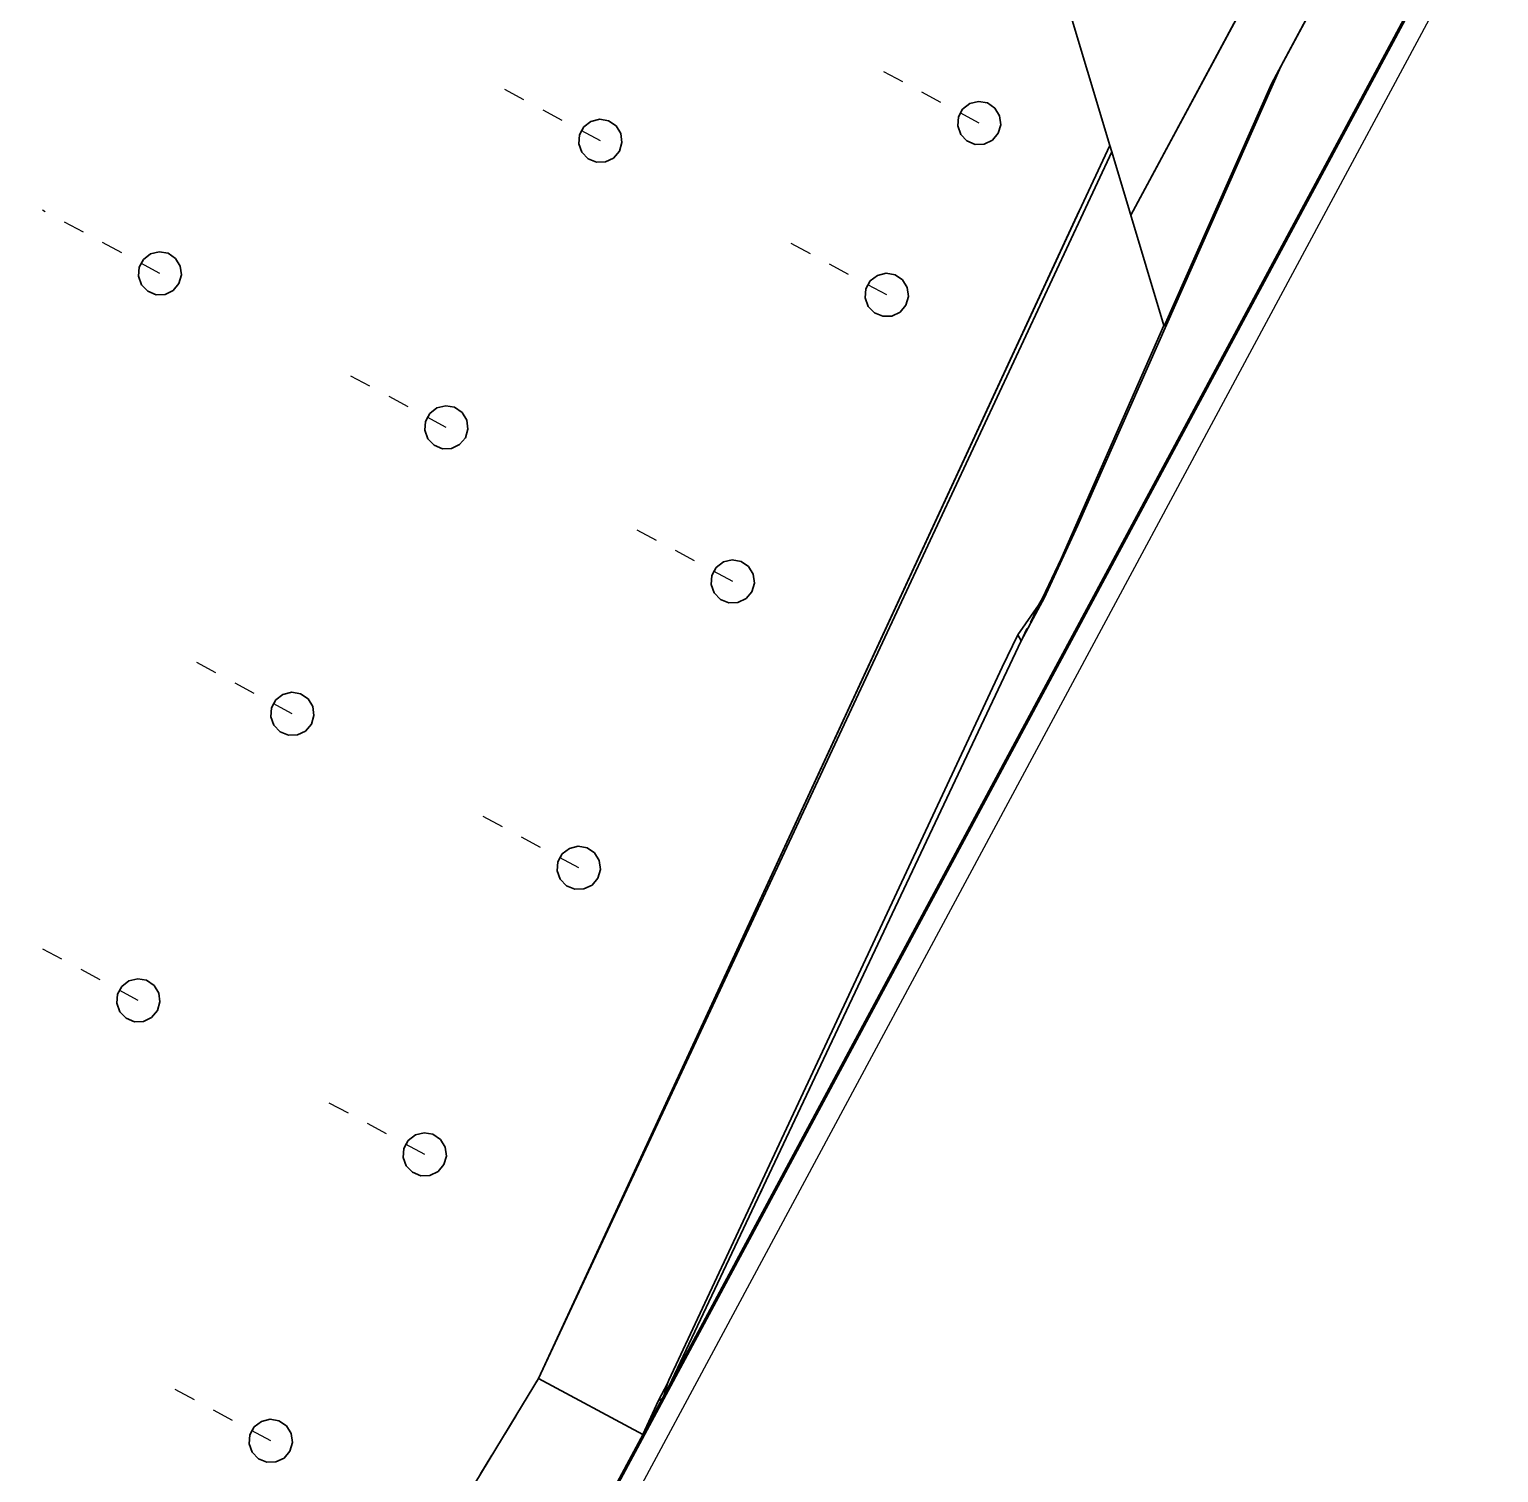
# Model space of a CAD drawing. Header units: metres. Extents: x 2711799 to 2711985, y 1236908 to 1237087.
# Drawn here: x 2711863.52 to 2711870.3, y 1236963.04 to 1236969.69 of the extents above; entities that cross this region are included whole.
import ezdxf

# ---------------------------------------------------------------- set-up
doc = ezdxf.new("R2010")
doc.units = ezdxf.units.M
doc.linetypes.add('AUSGEZOGEN', pattern=[0])
doc.linetypes.add('VERDECKT2_S2', pattern=[0.18, 0.1, -0.08])
for name, color, linetype, lineweight in [('XR$9$Beton Ansicht', 7, 'AUSGEZOGEN', 35), ('XR$9$Beton verdeckt vorne', 7, 'VERDECKT2_S2', 25), ('XR$9$STANDARD_1', 7, 'AUSGEZOGEN', 13)]:
    doc.layers.add(name, color=color, linetype=linetype, lineweight=lineweight)

msp = doc.modelspace()

# ---------------------------------------------------------------- linework, layer by layer
at = {"layer": 'XR$9$Beton Ansicht', "transparency": 33554687}
for p, q in [((2711868.6001, 1236968.8378, 640.05), (2711869.558, 1236970.6194, 640.05)), ((2711869.558, 1236970.6194, 640.05), (2711868.6001, 1236968.8378, 640.05)), ((2711868.5035, 1236969.159, 640.05), (2711868.1022, 1236970.4939, 640.05)), ((2711868.1022, 1236970.4939, 640.05), (2711868.5035, 1236969.159, 640.05)), ((2711869.6959, 1236970.274, 640.05), (2711869.2489, 1236969.4426, 640.05)), ((2711869.2489, 1236969.4426, 640.05), (2711869.6959, 1236970.274, 640.05)), ((2711869.2918, 1236969.5224, 640.05), (2711868.3563, 1236967.4076, 640.05)), ((2711869.2489, 1236969.4426, 640.05), (2711868.7544, 1236968.3247, 640.05)), ((2711868.7544, 1236968.3247, 640.05), (2711869.2489, 1236969.4426, 640.05)), ((2711867.8247, 1236969.3266, 640.05), (2711867.8576, 1236969.3521, 640.05)), ((2711867.8576, 1236969.3521, 640.05), (2711867.898, 1236969.3619, 640.05)), ((2711867.898, 1236969.3619, 640.05), (2711867.9389, 1236969.3545, 640.05)), ((2711867.9389, 1236969.3545, 640.05), (2711867.9732, 1236969.3311, 640.05)), ((2711866.0773, 1236969.2442, 640.05), (2711866.1102, 1236969.2697, 640.05)), ((2711866.1102, 1236969.2697, 640.05), (2711866.1506, 1236969.2795, 640.05)), ((2711866.1506, 1236969.2795, 640.05), (2711866.1915, 1236969.2721, 640.05)), ((2711866.1915, 1236969.2721, 640.05), (2711866.2259, 1236969.2487, 640.05)), ((2711867.8019, 1236969.2485, 640.05), (2711867.805, 1236969.29, 640.05)), ((2711867.805, 1236969.29, 640.05), (2711867.8247, 1236969.3266, 640.05)), ((2711867.9732, 1236969.3311, 640.05), (2711867.9951, 1236969.2957, 640.05)), ((2711867.9951, 1236969.2957, 640.05), (2711868.0007, 1236969.2545, 640.05)), ((2711866.0545, 1236969.1661, 640.05), (2711866.0576, 1236969.2076, 640.05)), ((2711866.0576, 1236969.2076, 640.05), (2711866.0773, 1236969.2442, 640.05)), ((2711866.2259, 1236969.2487, 640.05), (2711866.2478, 1236969.2134, 640.05)), ((2711866.2478, 1236969.2134, 640.05), (2711866.2534, 1236969.1722, 640.05)), ((2711867.8159, 1236969.2094, 640.05), (2711867.8019, 1236969.2485, 640.05)), ((2711867.8447, 1236969.1793, 640.05), (2711867.8159, 1236969.2094, 640.05)), ((2711867.9891, 1236969.2146, 640.05), (2711867.9622, 1236969.1829, 640.05)), ((2711868.0007, 1236969.2545, 640.05), (2711867.9891, 1236969.2146, 640.05)), ((2711866.0686, 1236969.127, 640.05), (2711866.0545, 1236969.1661, 640.05)), ((2711866.2534, 1236969.1722, 640.05), (2711866.2417, 1236969.1322, 640.05)), ((2711867.8832, 1236969.1636, 640.05), (2711867.8447, 1236969.1793, 640.05)), ((2711867.9247, 1236969.1648, 640.05), (2711867.8832, 1236969.1636, 640.05)), ((2711867.9622, 1236969.1829, 640.05), (2711867.9247, 1236969.1648, 640.05)), ((2711868.3617, 1236968.855, 640.05), (2711868.5035, 1236969.159, 640.05)), ((2711868.5035, 1236969.159, 640.05), (2711868.3617, 1236968.855, 640.05)), ((2711868.5035, 1236969.159, 640.05), (2711868.5127, 1236969.1287, 640.05)), ((2711868.5127, 1236969.1287, 640.05), (2711868.5035, 1236969.159, 640.05)), ((2711865.8687, 1236963.4723, 640.05), (2711868.5127, 1236969.1287, 640.05)), ((2711868.5127, 1236969.1287, 640.05), (2711865.8687, 1236963.4723, 640.05)), ((2711866.0973, 1236969.0969, 640.05), (2711866.0686, 1236969.127, 640.05)), ((2711866.1358, 1236969.0812, 640.05), (2711866.0973, 1236969.0969, 640.05)), ((2711866.1774, 1236969.0825, 640.05), (2711866.1358, 1236969.0812, 640.05)), ((2711866.2148, 1236969.1005, 640.05), (2711866.1774, 1236969.0825, 640.05)), ((2711866.2417, 1236969.1322, 640.05), (2711866.2148, 1236969.1005, 640.05)), ((2711868.5127, 1236969.1287, 640.05), (2711868.7534, 1236968.328, 640.05)), ((2711868.7534, 1236968.328, 640.05), (2711868.5127, 1236969.1287, 640.05)), ((2711865.8685, 1236963.4719, 640.05), (2711868.3617, 1236968.855, 640.05)), ((2711868.3617, 1236968.855, 640.05), (2711865.8685, 1236963.4719, 640.05)), ((2711865.8687, 1236963.4723, 640.05), (2711868.3629, 1236968.8576, 640.05)), ((2711868.3629, 1236968.8576, 640.05), (2711865.8687, 1236963.4723, 640.05)), ((2711864.0459, 1236968.6334, 640.05), (2711864.0787, 1236968.6588, 640.05)), ((2711864.0787, 1236968.6588, 640.05), (2711864.1191, 1236968.6687, 640.05)), ((2711864.1191, 1236968.6687, 640.05), (2711864.1601, 1236968.6613, 640.05)), ((2711864.1601, 1236968.6613, 640.05), (2711864.1944, 1236968.6379, 640.05)), ((2711864.0231, 1236968.5553, 640.05), (2711864.0262, 1236968.5967, 640.05)), ((2711864.0262, 1236968.5967, 640.05), (2711864.0459, 1236968.6334, 640.05)), ((2711864.1944, 1236968.6379, 640.05), (2711864.2163, 1236968.6025, 640.05)), ((2711864.2163, 1236968.6025, 640.05), (2711864.2219, 1236968.5613, 640.05)), ((2711864.0371, 1236968.5161, 640.05), (2711864.0231, 1236968.5553, 640.05)), ((2711864.2219, 1236968.5613, 640.05), (2711864.2102, 1236968.5214, 640.05)), ((2711867.3788, 1236968.4973, 640.05), (2711867.3985, 1236968.5339, 640.05)), ((2711867.3985, 1236968.5339, 640.05), (2711867.4314, 1236968.5594, 640.05)), ((2711867.4314, 1236968.5594, 640.05), (2711867.4718, 1236968.5692, 640.05)), ((2711867.4718, 1236968.5692, 640.05), (2711867.5127, 1236968.5618, 640.05)), ((2711867.5127, 1236968.5618, 640.05), (2711867.547, 1236968.5384, 640.05)), ((2711867.547, 1236968.5384, 640.05), (2711867.5689, 1236968.503, 640.05)), ((2711864.0659, 1236968.4861, 640.05), (2711864.0371, 1236968.5161, 640.05)), ((2711864.1044, 1236968.4703, 640.05), (2711864.0659, 1236968.4861, 640.05)), ((2711864.1459, 1236968.4716, 640.05), (2711864.1044, 1236968.4703, 640.05)), ((2711864.1834, 1236968.4897, 640.05), (2711864.1459, 1236968.4716, 640.05)), ((2711864.2102, 1236968.5214, 640.05), (2711864.1834, 1236968.4897, 640.05)), ((2711867.3757, 1236968.4558, 640.05), (2711867.3788, 1236968.4973, 640.05)), ((2711867.3897, 1236968.4167, 640.05), (2711867.3757, 1236968.4558, 640.05)), ((2711867.5745, 1236968.4618, 640.05), (2711867.5629, 1236968.4219, 640.05)), ((2711867.5689, 1236968.503, 640.05), (2711867.5745, 1236968.4618, 640.05)), ((2711867.4185, 1236968.3866, 640.05), (2711867.3897, 1236968.4167, 640.05)), ((2711867.536, 1236968.3902, 640.05), (2711867.4985, 1236968.3721, 640.05)), ((2711867.5629, 1236968.4219, 640.05), (2711867.536, 1236968.3902, 640.05)), ((2711867.457, 1236968.3709, 640.05), (2711867.4185, 1236968.3866, 640.05)), ((2711867.4985, 1236968.3721, 640.05), (2711867.457, 1236968.3709, 640.05)), ((2711868.7534, 1236968.328, 640.05), (2711868.2786, 1236967.252, 640.05)), ((2711868.2786, 1236967.252, 640.05), (2711868.7534, 1236968.328, 640.05)), ((2711868.7544, 1236968.3247, 640.05), (2711868.7534, 1236968.328, 640.05)), ((2711868.7534, 1236968.328, 640.05), (2711868.7544, 1236968.3247, 640.05)), ((2711865.3473, 1236967.8864, 640.05), (2711865.367, 1236967.9231, 640.05)), ((2711865.367, 1236967.9231, 640.05), (2711865.3999, 1236967.9485, 640.05)), ((2711865.3999, 1236967.9485, 640.05), (2711865.4403, 1236967.9584, 640.05)), ((2711865.4403, 1236967.9584, 640.05), (2711865.4812, 1236967.951, 640.05)), ((2711865.4812, 1236967.951, 640.05), (2711865.5156, 1236967.9276, 640.05)), ((2711865.5156, 1236967.9276, 640.05), (2711865.5375, 1236967.8922, 640.05)), ((2711865.3442, 1236967.845, 640.05), (2711865.3473, 1236967.8864, 640.05)), ((2711865.5431, 1236967.851, 640.05), (2711865.5314, 1236967.8111, 640.05)), ((2711865.5375, 1236967.8922, 640.05), (2711865.5431, 1236967.851, 640.05)), ((2711865.3583, 1236967.8058, 640.05), (2711865.3442, 1236967.845, 640.05)), ((2711865.387, 1236967.7758, 640.05), (2711865.3583, 1236967.8058, 640.05)), ((2711865.5045, 1236967.7793, 640.05), (2711865.4671, 1236967.7613, 640.05)), ((2711865.5314, 1236967.8111, 640.05), (2711865.5045, 1236967.7793, 640.05)), ((2711865.4255, 1236967.76, 640.05), (2711865.387, 1236967.7758, 640.05)), ((2711865.4671, 1236967.7613, 640.05), (2711865.4255, 1236967.76, 640.05)), ((2711868.2007, 1236967.0705, 640.05), (2711868.3563, 1236967.4076, 640.05)), ((2711866.6882, 1236967.2128, 640.05), (2711866.7211, 1236967.2382, 640.05)), ((2711866.7211, 1236967.2382, 640.05), (2711866.7615, 1236967.2481, 640.05)), ((2711866.7615, 1236967.2481, 640.05), (2711866.8024, 1236967.2407, 640.05)), ((2711866.8024, 1236967.2407, 640.05), (2711866.8367, 1236967.2173, 640.05)), ((2711868.2786, 1236967.252, 640.05), (2711868.1923, 1236967.0711, 640.05)), ((2711868.1923, 1236967.0711, 640.05), (2711868.2786, 1236967.252, 640.05)), ((2711868.2786, 1236967.252, 640.05), (2711868.2007, 1236967.0705, 640.05)), ((2711866.6654, 1236967.1347, 640.05), (2711866.6685, 1236967.1761, 640.05)), ((2711866.6685, 1236967.1761, 640.05), (2711866.6882, 1236967.2128, 640.05)), ((2711866.8367, 1236967.2173, 640.05), (2711866.8586, 1236967.1819, 640.05)), ((2711866.8586, 1236967.1819, 640.05), (2711866.8642, 1236967.1407, 640.05)), ((2711866.6794, 1236967.0955, 640.05), (2711866.6654, 1236967.1347, 640.05)), ((2711866.8526, 1236967.1008, 640.05), (2711866.8257, 1236967.069, 640.05)), ((2711866.8642, 1236967.1407, 640.05), (2711866.8526, 1236967.1008, 640.05)), ((2711866.7082, 1236967.0655, 640.05), (2711866.6794, 1236967.0955, 640.05)), ((2711866.7467, 1236967.0497, 640.05), (2711866.7082, 1236967.0655, 640.05)), ((2711866.7882, 1236967.051, 640.05), (2711866.7467, 1236967.0497, 640.05)), ((2711866.8257, 1236967.069, 640.05), (2711866.7882, 1236967.051, 640.05)), ((2711868.1739, 1236967.0392, 640.05), (2711868.0796, 1236966.9021, 640.05)), ((2711868.0796, 1236966.9021, 640.05), (2711868.1739, 1236967.0392, 640.05)), ((2711868.0947, 1236966.8735, 640.05), (2711868.1826, 1236967.037, 640.05)), ((2711868.1923, 1236967.0711, 640.05), (2711868.1739, 1236967.0392, 640.05)), ((2711868.1739, 1236967.0392, 640.05), (2711868.1923, 1236967.0711, 640.05)), ((2711868.1739, 1236967.0392, 640.05), (2711868.1826, 1236967.037, 640.05)), ((2711868.1826, 1236967.037, 640.05), (2711868.2007, 1236967.0705, 640.05)), ((2711868.1923, 1236967.0711, 640.05), (2711868.2007, 1236967.0705, 640.05)), ((2711868.0796, 1236966.9021, 640.05), (2711868.0074, 1236966.7535, 640.05)), ((2711868.0074, 1236966.7535, 640.05), (2711868.0796, 1236966.9021, 640.05)), ((2711868.0947, 1236966.8735, 640.05), (2711868.0796, 1236966.9021, 640.05)), ((2711868.0947, 1236966.8735, 640.05), (2711866.4433, 1236963.3796, 640.05)), ((2711868.0074, 1236966.7535, 640.05), (2711867.8526, 1236966.4232, 640.05)), ((2711867.8526, 1236966.4232, 640.05), (2711868.0074, 1236966.7535, 640.05)), ((2711864.6567, 1236966.6019, 640.05), (2711864.6896, 1236966.6274, 640.05)), ((2711864.6896, 1236966.6274, 640.05), (2711864.73, 1236966.6372, 640.05)), ((2711864.73, 1236966.6372, 640.05), (2711864.7709, 1236966.6298, 640.05)), ((2711864.7709, 1236966.6298, 640.05), (2711864.8053, 1236966.6064, 640.05)), ((2711864.6339, 1236966.5238, 640.05), (2711864.637, 1236966.5653, 640.05)), ((2711864.637, 1236966.5653, 640.05), (2711864.6567, 1236966.6019, 640.05)), ((2711864.8053, 1236966.6064, 640.05), (2711864.8271, 1236966.571, 640.05)), ((2711864.8271, 1236966.571, 640.05), (2711864.8327, 1236966.5298, 640.05)), ((2711864.648, 1236966.4847, 640.05), (2711864.6339, 1236966.5238, 640.05)), ((2711864.8327, 1236966.5298, 640.05), (2711864.8211, 1236966.4899, 640.05)), ((2711864.6767, 1236966.4546, 640.05), (2711864.648, 1236966.4847, 640.05)), ((2711864.7152, 1236966.4389, 640.05), (2711864.6767, 1236966.4546, 640.05)), ((2711864.7568, 1236966.4401, 640.05), (2711864.7152, 1236966.4389, 640.05)), ((2711864.7942, 1236966.4582, 640.05), (2711864.7568, 1236966.4401, 640.05)), ((2711864.8211, 1236966.4899, 640.05), (2711864.7942, 1236966.4582, 640.05)), ((2711867.8526, 1236966.4232, 640.05), (2711866.4697, 1236963.464, 640.05)), ((2711866.4697, 1236963.464, 640.05), (2711867.8526, 1236966.4232, 640.05)), ((2711865.9582, 1236965.855, 640.05), (2711865.9779, 1236965.8916, 640.05)), ((2711865.9779, 1236965.8916, 640.05), (2711866.0108, 1236965.917, 640.05)), ((2711866.0108, 1236965.917, 640.05), (2711866.0511, 1236965.9269, 640.05)), ((2711866.0511, 1236965.9269, 640.05), (2711866.0921, 1236965.9195, 640.05)), ((2711866.0921, 1236965.9195, 640.05), (2711866.1264, 1236965.8961, 640.05)), ((2711866.1264, 1236965.8961, 640.05), (2711866.1483, 1236965.8607, 640.05)), ((2711865.9551, 1236965.8135, 640.05), (2711865.9582, 1236965.855, 640.05)), ((2711865.9691, 1236965.7744, 640.05), (2711865.9551, 1236965.8135, 640.05)), ((2711866.1539, 1236965.8195, 640.05), (2711866.1423, 1236965.7796, 640.05)), ((2711866.1483, 1236965.8607, 640.05), (2711866.1539, 1236965.8195, 640.05)), ((2711865.9979, 1236965.7443, 640.05), (2711865.9691, 1236965.7744, 640.05)), ((2711866.1154, 1236965.7479, 640.05), (2711866.0779, 1236965.7298, 640.05)), ((2711866.1423, 1236965.7796, 640.05), (2711866.1154, 1236965.7479, 640.05)), ((2711866.0364, 1236965.7286, 640.05), (2711865.9979, 1236965.7443, 640.05)), ((2711866.0779, 1236965.7298, 640.05), (2711866.0364, 1236965.7286, 640.05)), ((2711863.9267, 1236965.2441, 640.05), (2711863.9464, 1236965.2807, 640.05)), ((2711863.9464, 1236965.2807, 640.05), (2711863.9793, 1236965.3062, 640.05)), ((2711863.9793, 1236965.3062, 640.05), (2711864.0197, 1236965.3161, 640.05)), ((2711864.0197, 1236965.3161, 640.05), (2711864.0606, 1236965.3087, 640.05)), ((2711864.0606, 1236965.3087, 640.05), (2711864.095, 1236965.2852, 640.05)), ((2711864.095, 1236965.2852, 640.05), (2711864.1168, 1236965.2499, 640.05)), ((2711863.9236, 1236965.2027, 640.05), (2711863.9267, 1236965.2441, 640.05)), ((2711864.1224, 1236965.2087, 640.05), (2711864.1108, 1236965.1688, 640.05)), ((2711864.1168, 1236965.2499, 640.05), (2711864.1224, 1236965.2087, 640.05)), ((2711863.9377, 1236965.1635, 640.05), (2711863.9236, 1236965.2027, 640.05)), ((2711863.9664, 1236965.1335, 640.05), (2711863.9377, 1236965.1635, 640.05)), ((2711864.0839, 1236965.137, 640.05), (2711864.0465, 1236965.119, 640.05)), ((2711864.1108, 1236965.1688, 640.05), (2711864.0839, 1236965.137, 640.05)), ((2711864.0049, 1236965.1177, 640.05), (2711863.9664, 1236965.1335, 640.05)), ((2711864.0465, 1236965.119, 640.05), (2711864.0049, 1236965.1177, 640.05)), ((2711865.2676, 1236964.5704, 640.05), (2711865.3004, 1236964.5959, 640.05)), ((2711865.3004, 1236964.5959, 640.05), (2711865.3408, 1236964.6058, 640.05)), ((2711865.3408, 1236964.6058, 640.05), (2711865.3818, 1236964.5984, 640.05)), ((2711865.3818, 1236964.5984, 640.05), (2711865.4161, 1236964.5749, 640.05)), ((2711865.2448, 1236964.4923, 640.05), (2711865.2479, 1236964.5338, 640.05)), ((2711865.2479, 1236964.5338, 640.05), (2711865.2676, 1236964.5704, 640.05)), ((2711865.4161, 1236964.5749, 640.05), (2711865.438, 1236964.5396, 640.05)), ((2711865.438, 1236964.5396, 640.05), (2711865.4436, 1236964.4984, 640.05)), ((2711865.2588, 1236964.4532, 640.05), (2711865.2448, 1236964.4923, 640.05)), ((2711865.4319, 1236964.4585, 640.05), (2711865.4051, 1236964.4267, 640.05)), ((2711865.4436, 1236964.4984, 640.05), (2711865.4319, 1236964.4585, 640.05)), ((2711865.2876, 1236964.4232, 640.05), (2711865.2588, 1236964.4532, 640.05)), ((2711865.326, 1236964.4074, 640.05), (2711865.2876, 1236964.4232, 640.05)), ((2711865.3676, 1236964.4087, 640.05), (2711865.326, 1236964.4074, 640.05)), ((2711865.4051, 1236964.4267, 640.05), (2711865.3676, 1236964.4087, 640.05)), ((2711865.7949, 1236963.3509, 640.05), (2711865.8685, 1236963.4719, 640.05)), ((2711865.8685, 1236963.4719, 640.05), (2711865.7949, 1236963.3509, 640.05)), ((2711865.8685, 1236963.4719, 640.05), (2711865.8687, 1236963.4723, 640.05)), ((2711865.8687, 1236963.4723, 640.05), (2711865.8685, 1236963.4719, 640.05)), ((2711865.8687, 1236963.4723, 640.05), (2711866.3497, 1236963.2134, 640.05)), ((2711866.3497, 1236963.2134, 640.05), (2711865.8687, 1236963.4723, 640.05)), ((2711866.4635, 1236963.4499, 640.05), (2711866.4223, 1236963.3704, 640.05)), ((2711866.4223, 1236963.3704, 640.05), (2711866.4635, 1236963.4499, 640.05)), ((2711866.4635, 1236963.4499, 640.05), (2711866.4433, 1236963.3796, 640.05)), ((2711866.4955, 1236963.49, 640.05), (2711866.4512, 1236963.3942, 640.05)), ((2711866.4697, 1236963.464, 640.05), (2711866.4635, 1236963.4499, 640.05)), ((2711866.4635, 1236963.4499, 640.05), (2711866.4697, 1236963.464, 640.05)), ((2711866.3302, 1236963.1693, 640.05), (2711866.4433, 1236963.3796, 640.05)), ((2711866.4433, 1236963.3796, 640.05), (2711866.4223, 1236963.3704, 640.05)), ((2711866.4433, 1236963.3796, 640.05), (2711866.4512, 1236963.3942, 640.05)), ((2711863.7316, 1236959.9568, 640.05), (2711865.7949, 1236963.3509, 640.05)), ((2711865.7949, 1236963.3509, 640.05), (2711863.7316, 1236959.9568, 640.05)), ((2711866.4223, 1236963.3704, 640.05), (2711866.3497, 1236963.2134, 640.05)), ((2711866.3497, 1236963.2134, 640.05), (2711866.4223, 1236963.3704, 640.05)), ((2711864.5376, 1236963.2127, 640.05), (2711864.5573, 1236963.2493, 640.05)), ((2711864.5573, 1236963.2493, 640.05), (2711864.5901, 1236963.2747, 640.05)), ((2711864.5901, 1236963.2747, 640.05), (2711864.6305, 1236963.2846, 640.05)), ((2711864.6305, 1236963.2846, 640.05), (2711864.6714, 1236963.2772, 640.05)), ((2711864.6714, 1236963.2772, 640.05), (2711864.7058, 1236963.2538, 640.05)), ((2711864.7058, 1236963.2538, 640.05), (2711864.7277, 1236963.2184, 640.05)), ((2711864.5345, 1236963.1712, 640.05), (2711864.5376, 1236963.2127, 640.05)), ((2711864.5485, 1236963.132, 640.05), (2711864.5345, 1236963.1712, 640.05)), ((2711864.7333, 1236963.1772, 640.05), (2711864.7216, 1236963.1373, 640.05)), ((2711864.7277, 1236963.2184, 640.05), (2711864.7333, 1236963.1772, 640.05)), ((2711866.3497, 1236963.2134, 640.05), (2711866.3302, 1236963.1693, 640.05)), ((2711866.3302, 1236963.1693, 640.05), (2711866.3497, 1236963.2134, 640.05)), ((2711864.5773, 1236963.102, 640.05), (2711864.5485, 1236963.132, 640.05)), ((2711864.6157, 1236963.0862, 640.05), (2711864.5773, 1236963.102, 640.05)), ((2711864.6948, 1236963.1056, 640.05), (2711864.6573, 1236963.0875, 640.05)), ((2711864.7216, 1236963.1373, 640.05), (2711864.6948, 1236963.1056, 640.05)), ((2711866.3302, 1236963.1693, 640.05), (2711866.1152, 1236962.7692, 640.05)), ((2711866.1152, 1236962.7692, 640.05), (2711866.3302, 1236963.1693, 640.05)), ((2711864.6573, 1236963.0875, 640.05), (2711864.6157, 1236963.0862, 640.05))]:
    msp.add_line(p, q, dxfattribs=at)
at = {"layer": 'XR$9$Beton Ansicht', "color": 7, "linetype": 'AUSGEZOGEN', "lineweight": 35, "transparency": 33554687}
for p, q in [((2711868.6001, 1236968.8378, 640.05), (2711869.558, 1236970.6194, 640.05)), ((2711869.558, 1236970.6194, 640.05), (2711868.6001, 1236968.8378, 640.05)), ((2711868.5035, 1236969.159, 640.05), (2711868.1022, 1236970.4939, 640.05)), ((2711868.1022, 1236970.4939, 640.05), (2711868.5035, 1236969.159, 640.05)), ((2711869.6959, 1236970.274, 640.05), (2711869.2489, 1236969.4426, 640.05)), ((2711869.2489, 1236969.4426, 640.05), (2711869.6959, 1236970.274, 640.05)), ((2711869.2918, 1236969.5224, 640.05), (2711868.3563, 1236967.4076, 640.05)), ((2711869.2489, 1236969.4426, 640.05), (2711868.7544, 1236968.3247, 640.05)), ((2711868.7544, 1236968.3247, 640.05), (2711869.2489, 1236969.4426, 640.05)), ((2711867.8247, 1236969.3266, 640.05), (2711867.8576, 1236969.3521, 640.05)), ((2711867.8576, 1236969.3521, 640.05), (2711867.898, 1236969.3619, 640.05)), ((2711867.898, 1236969.3619, 640.05), (2711867.9389, 1236969.3545, 640.05)), ((2711867.9389, 1236969.3545, 640.05), (2711867.9732, 1236969.3311, 640.05)), ((2711866.0773, 1236969.2442, 640.05), (2711866.1102, 1236969.2697, 640.05)), ((2711866.1102, 1236969.2697, 640.05), (2711866.1506, 1236969.2795, 640.05)), ((2711866.1506, 1236969.2795, 640.05), (2711866.1915, 1236969.2721, 640.05)), ((2711866.1915, 1236969.2721, 640.05), (2711866.2259, 1236969.2487, 640.05)), ((2711867.8019, 1236969.2485, 640.05), (2711867.805, 1236969.29, 640.05)), ((2711867.805, 1236969.29, 640.05), (2711867.8247, 1236969.3266, 640.05)), ((2711867.9732, 1236969.3311, 640.05), (2711867.9951, 1236969.2957, 640.05)), ((2711867.9951, 1236969.2957, 640.05), (2711868.0007, 1236969.2545, 640.05)), ((2711866.0545, 1236969.1661, 640.05), (2711866.0576, 1236969.2076, 640.05)), ((2711866.0576, 1236969.2076, 640.05), (2711866.0773, 1236969.2442, 640.05)), ((2711866.2259, 1236969.2487, 640.05), (2711866.2478, 1236969.2134, 640.05)), ((2711866.2478, 1236969.2134, 640.05), (2711866.2534, 1236969.1722, 640.05)), ((2711867.8159, 1236969.2094, 640.05), (2711867.8019, 1236969.2485, 640.05)), ((2711867.8447, 1236969.1793, 640.05), (2711867.8159, 1236969.2094, 640.05)), ((2711867.9891, 1236969.2146, 640.05), (2711867.9622, 1236969.1829, 640.05)), ((2711868.0007, 1236969.2545, 640.05), (2711867.9891, 1236969.2146, 640.05)), ((2711866.0686, 1236969.127, 640.05), (2711866.0545, 1236969.1661, 640.05)), ((2711866.2534, 1236969.1722, 640.05), (2711866.2417, 1236969.1322, 640.05)), ((2711867.8832, 1236969.1636, 640.05), (2711867.8447, 1236969.1793, 640.05)), ((2711867.9247, 1236969.1648, 640.05), (2711867.8832, 1236969.1636, 640.05)), ((2711867.9622, 1236969.1829, 640.05), (2711867.9247, 1236969.1648, 640.05)), ((2711868.3617, 1236968.855, 640.05), (2711868.5035, 1236969.159, 640.05)), ((2711868.5035, 1236969.159, 640.05), (2711868.3617, 1236968.855, 640.05)), ((2711868.5035, 1236969.159, 640.05), (2711868.5127, 1236969.1287, 640.05)), ((2711868.5127, 1236969.1287, 640.05), (2711868.5035, 1236969.159, 640.05)), ((2711865.8687, 1236963.4723, 640.05), (2711868.5127, 1236969.1287, 640.05)), ((2711868.5127, 1236969.1287, 640.05), (2711865.8687, 1236963.4723, 640.05)), ((2711866.0973, 1236969.0969, 640.05), (2711866.0686, 1236969.127, 640.05)), ((2711866.1358, 1236969.0812, 640.05), (2711866.0973, 1236969.0969, 640.05)), ((2711866.1774, 1236969.0825, 640.05), (2711866.1358, 1236969.0812, 640.05)), ((2711866.2148, 1236969.1005, 640.05), (2711866.1774, 1236969.0825, 640.05)), ((2711866.2417, 1236969.1322, 640.05), (2711866.2148, 1236969.1005, 640.05)), ((2711868.5127, 1236969.1287, 640.05), (2711868.7534, 1236968.328, 640.05)), ((2711868.7534, 1236968.328, 640.05), (2711868.5127, 1236969.1287, 640.05)), ((2711865.8685, 1236963.4719, 640.05), (2711868.3617, 1236968.855, 640.05)), ((2711868.3617, 1236968.855, 640.05), (2711865.8685, 1236963.4719, 640.05)), ((2711865.8687, 1236963.4723, 640.05), (2711868.3629, 1236968.8576, 640.05)), ((2711868.3629, 1236968.8576, 640.05), (2711865.8687, 1236963.4723, 640.05)), ((2711864.0459, 1236968.6334, 640.05), (2711864.0787, 1236968.6588, 640.05)), ((2711864.0787, 1236968.6588, 640.05), (2711864.1191, 1236968.6687, 640.05)), ((2711864.1191, 1236968.6687, 640.05), (2711864.1601, 1236968.6613, 640.05)), ((2711864.1601, 1236968.6613, 640.05), (2711864.1944, 1236968.6379, 640.05)), ((2711864.0231, 1236968.5553, 640.05), (2711864.0262, 1236968.5967, 640.05)), ((2711864.0262, 1236968.5967, 640.05), (2711864.0459, 1236968.6334, 640.05)), ((2711864.1944, 1236968.6379, 640.05), (2711864.2163, 1236968.6025, 640.05)), ((2711864.2163, 1236968.6025, 640.05), (2711864.2219, 1236968.5613, 640.05)), ((2711864.0371, 1236968.5161, 640.05), (2711864.0231, 1236968.5553, 640.05)), ((2711864.2219, 1236968.5613, 640.05), (2711864.2102, 1236968.5214, 640.05)), ((2711867.3788, 1236968.4973, 640.05), (2711867.3985, 1236968.5339, 640.05)), ((2711867.3985, 1236968.5339, 640.05), (2711867.4314, 1236968.5594, 640.05)), ((2711867.4314, 1236968.5594, 640.05), (2711867.4718, 1236968.5692, 640.05)), ((2711867.4718, 1236968.5692, 640.05), (2711867.5127, 1236968.5618, 640.05)), ((2711867.5127, 1236968.5618, 640.05), (2711867.547, 1236968.5384, 640.05)), ((2711867.547, 1236968.5384, 640.05), (2711867.5689, 1236968.503, 640.05)), ((2711864.0659, 1236968.4861, 640.05), (2711864.0371, 1236968.5161, 640.05)), ((2711864.1044, 1236968.4703, 640.05), (2711864.0659, 1236968.4861, 640.05)), ((2711864.1459, 1236968.4716, 640.05), (2711864.1044, 1236968.4703, 640.05)), ((2711864.1834, 1236968.4897, 640.05), (2711864.1459, 1236968.4716, 640.05)), ((2711864.2102, 1236968.5214, 640.05), (2711864.1834, 1236968.4897, 640.05)), ((2711867.3757, 1236968.4558, 640.05), (2711867.3788, 1236968.4973, 640.05)), ((2711867.3897, 1236968.4167, 640.05), (2711867.3757, 1236968.4558, 640.05)), ((2711867.5745, 1236968.4618, 640.05), (2711867.5629, 1236968.4219, 640.05)), ((2711867.5689, 1236968.503, 640.05), (2711867.5745, 1236968.4618, 640.05)), ((2711867.4185, 1236968.3866, 640.05), (2711867.3897, 1236968.4167, 640.05)), ((2711867.536, 1236968.3902, 640.05), (2711867.4985, 1236968.3721, 640.05)), ((2711867.5629, 1236968.4219, 640.05), (2711867.536, 1236968.3902, 640.05)), ((2711867.457, 1236968.3709, 640.05), (2711867.4185, 1236968.3866, 640.05)), ((2711867.4985, 1236968.3721, 640.05), (2711867.457, 1236968.3709, 640.05)), ((2711868.7534, 1236968.328, 640.05), (2711868.2786, 1236967.252, 640.05)), ((2711868.2786, 1236967.252, 640.05), (2711868.7534, 1236968.328, 640.05)), ((2711868.7544, 1236968.3247, 640.05), (2711868.7534, 1236968.328, 640.05)), ((2711868.7534, 1236968.328, 640.05), (2711868.7544, 1236968.3247, 640.05)), ((2711865.3473, 1236967.8864, 640.05), (2711865.367, 1236967.9231, 640.05)), ((2711865.367, 1236967.9231, 640.05), (2711865.3999, 1236967.9485, 640.05)), ((2711865.3999, 1236967.9485, 640.05), (2711865.4403, 1236967.9584, 640.05)), ((2711865.4403, 1236967.9584, 640.05), (2711865.4812, 1236967.951, 640.05)), ((2711865.4812, 1236967.951, 640.05), (2711865.5156, 1236967.9276, 640.05)), ((2711865.5156, 1236967.9276, 640.05), (2711865.5375, 1236967.8922, 640.05)), ((2711865.3442, 1236967.845, 640.05), (2711865.3473, 1236967.8864, 640.05)), ((2711865.5431, 1236967.851, 640.05), (2711865.5314, 1236967.8111, 640.05)), ((2711865.5375, 1236967.8922, 640.05), (2711865.5431, 1236967.851, 640.05)), ((2711865.3583, 1236967.8058, 640.05), (2711865.3442, 1236967.845, 640.05)), ((2711865.387, 1236967.7758, 640.05), (2711865.3583, 1236967.8058, 640.05)), ((2711865.5045, 1236967.7793, 640.05), (2711865.4671, 1236967.7613, 640.05)), ((2711865.5314, 1236967.8111, 640.05), (2711865.5045, 1236967.7793, 640.05)), ((2711865.4255, 1236967.76, 640.05), (2711865.387, 1236967.7758, 640.05)), ((2711865.4671, 1236967.7613, 640.05), (2711865.4255, 1236967.76, 640.05)), ((2711868.2007, 1236967.0705, 640.05), (2711868.3563, 1236967.4076, 640.05)), ((2711866.6882, 1236967.2128, 640.05), (2711866.7211, 1236967.2382, 640.05)), ((2711866.7211, 1236967.2382, 640.05), (2711866.7615, 1236967.2481, 640.05)), ((2711866.7615, 1236967.2481, 640.05), (2711866.8024, 1236967.2407, 640.05)), ((2711866.8024, 1236967.2407, 640.05), (2711866.8367, 1236967.2173, 640.05)), ((2711868.2786, 1236967.252, 640.05), (2711868.1923, 1236967.0711, 640.05)), ((2711868.1923, 1236967.0711, 640.05), (2711868.2786, 1236967.252, 640.05)), ((2711868.2786, 1236967.252, 640.05), (2711868.2007, 1236967.0705, 640.05)), ((2711866.6654, 1236967.1347, 640.05), (2711866.6685, 1236967.1761, 640.05)), ((2711866.6685, 1236967.1761, 640.05), (2711866.6882, 1236967.2128, 640.05)), ((2711866.8367, 1236967.2173, 640.05), (2711866.8586, 1236967.1819, 640.05)), ((2711866.8586, 1236967.1819, 640.05), (2711866.8642, 1236967.1407, 640.05)), ((2711866.6794, 1236967.0955, 640.05), (2711866.6654, 1236967.1347, 640.05)), ((2711866.8526, 1236967.1008, 640.05), (2711866.8257, 1236967.069, 640.05)), ((2711866.8642, 1236967.1407, 640.05), (2711866.8526, 1236967.1008, 640.05)), ((2711866.7082, 1236967.0655, 640.05), (2711866.6794, 1236967.0955, 640.05)), ((2711866.7467, 1236967.0497, 640.05), (2711866.7082, 1236967.0655, 640.05)), ((2711866.7882, 1236967.051, 640.05), (2711866.7467, 1236967.0497, 640.05)), ((2711866.8257, 1236967.069, 640.05), (2711866.7882, 1236967.051, 640.05)), ((2711868.1739, 1236967.0392, 640.05), (2711868.0796, 1236966.9021, 640.05)), ((2711868.0796, 1236966.9021, 640.05), (2711868.1739, 1236967.0392, 640.05)), ((2711868.0947, 1236966.8735, 640.05), (2711868.1826, 1236967.037, 640.05)), ((2711868.1923, 1236967.0711, 640.05), (2711868.1739, 1236967.0392, 640.05)), ((2711868.1739, 1236967.0392, 640.05), (2711868.1923, 1236967.0711, 640.05)), ((2711868.1739, 1236967.0392, 640.05), (2711868.1826, 1236967.037, 640.05)), ((2711868.1826, 1236967.037, 640.05), (2711868.2007, 1236967.0705, 640.05)), ((2711868.1923, 1236967.0711, 640.05), (2711868.2007, 1236967.0705, 640.05)), ((2711868.0796, 1236966.9021, 640.05), (2711868.0074, 1236966.7535, 640.05)), ((2711868.0074, 1236966.7535, 640.05), (2711868.0796, 1236966.9021, 640.05)), ((2711868.0947, 1236966.8735, 640.05), (2711868.0796, 1236966.9021, 640.05)), ((2711868.0947, 1236966.8735, 640.05), (2711866.4433, 1236963.3796, 640.05)), ((2711868.0074, 1236966.7535, 640.05), (2711867.8526, 1236966.4232, 640.05)), ((2711867.8526, 1236966.4232, 640.05), (2711868.0074, 1236966.7535, 640.05)), ((2711864.6567, 1236966.6019, 640.05), (2711864.6896, 1236966.6274, 640.05)), ((2711864.6896, 1236966.6274, 640.05), (2711864.73, 1236966.6372, 640.05)), ((2711864.73, 1236966.6372, 640.05), (2711864.7709, 1236966.6298, 640.05)), ((2711864.7709, 1236966.6298, 640.05), (2711864.8053, 1236966.6064, 640.05)), ((2711864.6339, 1236966.5238, 640.05), (2711864.637, 1236966.5653, 640.05)), ((2711864.637, 1236966.5653, 640.05), (2711864.6567, 1236966.6019, 640.05)), ((2711864.8053, 1236966.6064, 640.05), (2711864.8271, 1236966.571, 640.05)), ((2711864.8271, 1236966.571, 640.05), (2711864.8327, 1236966.5298, 640.05)), ((2711864.648, 1236966.4847, 640.05), (2711864.6339, 1236966.5238, 640.05)), ((2711864.8327, 1236966.5298, 640.05), (2711864.8211, 1236966.4899, 640.05)), ((2711864.6767, 1236966.4546, 640.05), (2711864.648, 1236966.4847, 640.05)), ((2711864.7152, 1236966.4389, 640.05), (2711864.6767, 1236966.4546, 640.05)), ((2711864.7568, 1236966.4401, 640.05), (2711864.7152, 1236966.4389, 640.05)), ((2711864.7942, 1236966.4582, 640.05), (2711864.7568, 1236966.4401, 640.05)), ((2711864.8211, 1236966.4899, 640.05), (2711864.7942, 1236966.4582, 640.05)), ((2711867.8526, 1236966.4232, 640.05), (2711866.4697, 1236963.464, 640.05)), ((2711866.4697, 1236963.464, 640.05), (2711867.8526, 1236966.4232, 640.05)), ((2711865.9582, 1236965.855, 640.05), (2711865.9779, 1236965.8916, 640.05)), ((2711865.9779, 1236965.8916, 640.05), (2711866.0108, 1236965.917, 640.05)), ((2711866.0108, 1236965.917, 640.05), (2711866.0511, 1236965.9269, 640.05)), ((2711866.0511, 1236965.9269, 640.05), (2711866.0921, 1236965.9195, 640.05)), ((2711866.0921, 1236965.9195, 640.05), (2711866.1264, 1236965.8961, 640.05)), ((2711866.1264, 1236965.8961, 640.05), (2711866.1483, 1236965.8607, 640.05)), ((2711865.9551, 1236965.8135, 640.05), (2711865.9582, 1236965.855, 640.05)), ((2711865.9691, 1236965.7744, 640.05), (2711865.9551, 1236965.8135, 640.05)), ((2711866.1539, 1236965.8195, 640.05), (2711866.1423, 1236965.7796, 640.05)), ((2711866.1483, 1236965.8607, 640.05), (2711866.1539, 1236965.8195, 640.05)), ((2711865.9979, 1236965.7443, 640.05), (2711865.9691, 1236965.7744, 640.05)), ((2711866.1154, 1236965.7479, 640.05), (2711866.0779, 1236965.7298, 640.05)), ((2711866.1423, 1236965.7796, 640.05), (2711866.1154, 1236965.7479, 640.05)), ((2711866.0364, 1236965.7286, 640.05), (2711865.9979, 1236965.7443, 640.05)), ((2711866.0779, 1236965.7298, 640.05), (2711866.0364, 1236965.7286, 640.05)), ((2711863.9267, 1236965.2441, 640.05), (2711863.9464, 1236965.2807, 640.05)), ((2711863.9464, 1236965.2807, 640.05), (2711863.9793, 1236965.3062, 640.05)), ((2711863.9793, 1236965.3062, 640.05), (2711864.0197, 1236965.3161, 640.05)), ((2711864.0197, 1236965.3161, 640.05), (2711864.0606, 1236965.3087, 640.05)), ((2711864.0606, 1236965.3087, 640.05), (2711864.095, 1236965.2852, 640.05)), ((2711864.095, 1236965.2852, 640.05), (2711864.1168, 1236965.2499, 640.05)), ((2711863.9236, 1236965.2027, 640.05), (2711863.9267, 1236965.2441, 640.05)), ((2711864.1224, 1236965.2087, 640.05), (2711864.1108, 1236965.1688, 640.05)), ((2711864.1168, 1236965.2499, 640.05), (2711864.1224, 1236965.2087, 640.05)), ((2711863.9377, 1236965.1635, 640.05), (2711863.9236, 1236965.2027, 640.05)), ((2711863.9664, 1236965.1335, 640.05), (2711863.9377, 1236965.1635, 640.05)), ((2711864.0839, 1236965.137, 640.05), (2711864.0465, 1236965.119, 640.05)), ((2711864.1108, 1236965.1688, 640.05), (2711864.0839, 1236965.137, 640.05)), ((2711864.0049, 1236965.1177, 640.05), (2711863.9664, 1236965.1335, 640.05)), ((2711864.0465, 1236965.119, 640.05), (2711864.0049, 1236965.1177, 640.05)), ((2711865.2676, 1236964.5704, 640.05), (2711865.3004, 1236964.5959, 640.05)), ((2711865.3004, 1236964.5959, 640.05), (2711865.3408, 1236964.6058, 640.05)), ((2711865.3408, 1236964.6058, 640.05), (2711865.3818, 1236964.5984, 640.05)), ((2711865.3818, 1236964.5984, 640.05), (2711865.4161, 1236964.5749, 640.05)), ((2711865.2448, 1236964.4923, 640.05), (2711865.2479, 1236964.5338, 640.05)), ((2711865.2479, 1236964.5338, 640.05), (2711865.2676, 1236964.5704, 640.05)), ((2711865.4161, 1236964.5749, 640.05), (2711865.438, 1236964.5396, 640.05)), ((2711865.438, 1236964.5396, 640.05), (2711865.4436, 1236964.4984, 640.05)), ((2711865.2588, 1236964.4532, 640.05), (2711865.2448, 1236964.4923, 640.05)), ((2711865.4319, 1236964.4585, 640.05), (2711865.4051, 1236964.4267, 640.05)), ((2711865.4436, 1236964.4984, 640.05), (2711865.4319, 1236964.4585, 640.05)), ((2711865.2876, 1236964.4232, 640.05), (2711865.2588, 1236964.4532, 640.05)), ((2711865.326, 1236964.4074, 640.05), (2711865.2876, 1236964.4232, 640.05)), ((2711865.3676, 1236964.4087, 640.05), (2711865.326, 1236964.4074, 640.05)), ((2711865.4051, 1236964.4267, 640.05), (2711865.3676, 1236964.4087, 640.05)), ((2711865.7949, 1236963.3509, 640.05), (2711865.8685, 1236963.4719, 640.05)), ((2711865.8685, 1236963.4719, 640.05), (2711865.7949, 1236963.3509, 640.05)), ((2711865.8685, 1236963.4719, 640.05), (2711865.8687, 1236963.4723, 640.05)), ((2711865.8687, 1236963.4723, 640.05), (2711865.8685, 1236963.4719, 640.05)), ((2711865.8687, 1236963.4723, 640.05), (2711866.3497, 1236963.2134, 640.05)), ((2711866.3497, 1236963.2134, 640.05), (2711865.8687, 1236963.4723, 640.05)), ((2711866.4635, 1236963.4499, 640.05), (2711866.4223, 1236963.3704, 640.05)), ((2711866.4223, 1236963.3704, 640.05), (2711866.4635, 1236963.4499, 640.05)), ((2711866.4635, 1236963.4499, 640.05), (2711866.4433, 1236963.3796, 640.05)), ((2711866.4955, 1236963.49, 640.05), (2711866.4512, 1236963.3942, 640.05)), ((2711866.4697, 1236963.464, 640.05), (2711866.4635, 1236963.4499, 640.05)), ((2711866.4635, 1236963.4499, 640.05), (2711866.4697, 1236963.464, 640.05)), ((2711866.3302, 1236963.1693, 640.05), (2711866.4433, 1236963.3796, 640.05)), ((2711866.4433, 1236963.3796, 640.05), (2711866.4223, 1236963.3704, 640.05)), ((2711866.4433, 1236963.3796, 640.05), (2711866.4512, 1236963.3942, 640.05)), ((2711863.7316, 1236959.9568, 640.05), (2711865.7949, 1236963.3509, 640.05)), ((2711865.7949, 1236963.3509, 640.05), (2711863.7316, 1236959.9568, 640.05)), ((2711866.4223, 1236963.3704, 640.05), (2711866.3497, 1236963.2134, 640.05)), ((2711866.3497, 1236963.2134, 640.05), (2711866.4223, 1236963.3704, 640.05)), ((2711864.5376, 1236963.2127, 640.05), (2711864.5573, 1236963.2493, 640.05)), ((2711864.5573, 1236963.2493, 640.05), (2711864.5901, 1236963.2747, 640.05)), ((2711864.5901, 1236963.2747, 640.05), (2711864.6305, 1236963.2846, 640.05)), ((2711864.6305, 1236963.2846, 640.05), (2711864.6714, 1236963.2772, 640.05)), ((2711864.6714, 1236963.2772, 640.05), (2711864.7058, 1236963.2538, 640.05)), ((2711864.7058, 1236963.2538, 640.05), (2711864.7277, 1236963.2184, 640.05)), ((2711864.5345, 1236963.1712, 640.05), (2711864.5376, 1236963.2127, 640.05)), ((2711864.5485, 1236963.132, 640.05), (2711864.5345, 1236963.1712, 640.05)), ((2711864.7333, 1236963.1772, 640.05), (2711864.7216, 1236963.1373, 640.05)), ((2711864.7277, 1236963.2184, 640.05), (2711864.7333, 1236963.1772, 640.05)), ((2711866.3497, 1236963.2134, 640.05), (2711866.3302, 1236963.1693, 640.05)), ((2711866.3302, 1236963.1693, 640.05), (2711866.3497, 1236963.2134, 640.05)), ((2711864.5773, 1236963.102, 640.05), (2711864.5485, 1236963.132, 640.05)), ((2711864.6157, 1236963.0862, 640.05), (2711864.5773, 1236963.102, 640.05)), ((2711864.6948, 1236963.1056, 640.05), (2711864.6573, 1236963.0875, 640.05)), ((2711864.7216, 1236963.1373, 640.05), (2711864.6948, 1236963.1056, 640.05)), ((2711866.3302, 1236963.1693, 640.05), (2711866.1152, 1236962.7692, 640.05)), ((2711866.1152, 1236962.7692, 640.05), (2711866.3302, 1236963.1693, 640.05)), ((2711864.6573, 1236963.0875, 640.05), (2711864.6157, 1236963.0862, 640.05))]:
    msp.add_line(p, q, dxfattribs=at)
at = {"layer": 'XR$9$Beton verdeckt vorne', "transparency": 33554687}
for p, q in [((2711867.9009, 1236969.262, 640.05), (2711867.4552, 1236969.5017, 640.05)), ((2711866.1536, 1236969.1796, 640.05), (2711865.6597, 1236969.4451, 640.05)), ((2711868.5028, 1236969.1595, 640.05), (2711868.5031, 1236969.1603, 640.05)), ((2711868.5031, 1236969.1603, 640.05), (2711868.5028, 1236969.1595, 640.05)), ((2711864.1221, 1236968.5688, 640.05), (2711863.5802, 1236968.8601, 640.05)), ((2711867.4747, 1236968.4693, 640.05), (2711867.029, 1236968.709, 640.05)), ((2711865.4432, 1236967.8585, 640.05), (2711864.9494, 1236968.124, 640.05)), ((2711866.7644, 1236967.1482, 640.05), (2711866.3187, 1236967.3878, 640.05)), ((2711868.3563, 1236967.4076, 640.05), (2711868.1213, 1236966.9304, 640.05)), ((2711868.1213, 1236966.9304, 640.05), (2711868.0944, 1236966.8729, 640.05)), ((2711868.0947, 1236966.8735, 640.05), (2711868.1213, 1236966.9304, 640.05)), ((2711868.0944, 1236966.8729, 640.05), (2711866.507, 1236963.5149, 640.05)), ((2711864.7329, 1236966.5373, 640.05), (2711864.2391, 1236966.8028, 640.05)), ((2711866.0541, 1236965.827, 640.05), (2711865.6084, 1236966.0667, 640.05)), ((2711864.0226, 1236965.2162, 640.05), (2711863.5288, 1236965.4817, 640.05)), ((2711865.3438, 1236964.5059, 640.05), (2711864.898, 1236964.7455, 640.05)), ((2711866.4433, 1236963.3796, 640.05), (2711866.507, 1236963.5149, 640.05)), ((2711866.507, 1236963.5149, 640.05), (2711866.4955, 1236963.49, 640.05)), ((2711863.731, 1236959.9571, 640.05), (2711865.8687, 1236963.4723, 640.05)), ((2711865.8687, 1236963.4723, 640.05), (2711863.731, 1236959.9571, 640.05)), ((2711864.6335, 1236963.1847, 640.05), (2711864.1877, 1236963.4243, 640.05))]:
    msp.add_line(p, q, dxfattribs=at)
at = {"layer": 'XR$9$Beton verdeckt vorne', "color": 7, "linetype": 'VERDECKT2_S2', "lineweight": 25, "transparency": 33554687}
for p, q in [((2711867.9009, 1236969.262, 640.05), (2711867.4552, 1236969.5017, 640.05)), ((2711866.1536, 1236969.1796, 640.05), (2711865.6597, 1236969.4451, 640.05)), ((2711868.5028, 1236969.1595, 640.05), (2711868.5031, 1236969.1603, 640.05)), ((2711868.5031, 1236969.1603, 640.05), (2711868.5028, 1236969.1595, 640.05)), ((2711864.1221, 1236968.5688, 640.05), (2711863.5802, 1236968.8601, 640.05)), ((2711867.4747, 1236968.4693, 640.05), (2711867.029, 1236968.709, 640.05)), ((2711865.4432, 1236967.8585, 640.05), (2711864.9494, 1236968.124, 640.05)), ((2711866.7644, 1236967.1482, 640.05), (2711866.3187, 1236967.3878, 640.05)), ((2711868.3563, 1236967.4076, 640.05), (2711868.1213, 1236966.9304, 640.05)), ((2711868.1213, 1236966.9304, 640.05), (2711868.0944, 1236966.8729, 640.05)), ((2711868.0947, 1236966.8735, 640.05), (2711868.1213, 1236966.9304, 640.05)), ((2711868.0944, 1236966.8729, 640.05), (2711866.507, 1236963.5149, 640.05)), ((2711864.7329, 1236966.5373, 640.05), (2711864.2391, 1236966.8028, 640.05)), ((2711866.0541, 1236965.827, 640.05), (2711865.6084, 1236966.0667, 640.05)), ((2711864.0226, 1236965.2162, 640.05), (2711863.5288, 1236965.4817, 640.05)), ((2711865.3438, 1236964.5059, 640.05), (2711864.898, 1236964.7455, 640.05)), ((2711866.4433, 1236963.3796, 640.05), (2711866.507, 1236963.5149, 640.05)), ((2711866.507, 1236963.5149, 640.05), (2711866.4955, 1236963.49, 640.05)), ((2711863.731, 1236959.9571, 640.05), (2711865.8687, 1236963.4723, 640.05)), ((2711865.8687, 1236963.4723, 640.05), (2711863.731, 1236959.9571, 640.05)), ((2711864.6335, 1236963.1847, 640.05), (2711864.1877, 1236963.4243, 640.05))]:
    msp.add_line(p, q, dxfattribs=at)
at = {"layer": 'XR$9$STANDARD_1', "color": 211, "linetype": 'AUSGEZOGEN', "lineweight": 100, "transparency": 33554687}
for p, q in [((2711861.4719, 1236954.1328, 640.05), (2711870.1613, 1236970.295, 640.05)), ((2711870.1613, 1236970.295, 640.05), (2711861.4719, 1236954.1328, 640.05))]:
    msp.add_line(p, q, dxfattribs=at)
at = {"layer": 'XR$9$STANDARD_1', "color": 211, "linetype": 'AUSGEZOGEN', "lineweight": 25, "transparency": 33554687}
for p, q in [((2711861.4719, 1236954.1328, 640.05), (2711870.1613, 1236970.295, 640.05)), ((2711870.1613, 1236970.295, 640.05), (2711861.4719, 1236954.1328, 640.05))]:
    msp.add_line(p, q, dxfattribs=at)
at = {"layer": 'XR$9$STANDARD_1', "color": 5, "linetype": 'AUSGEZOGEN', "lineweight": 25, "transparency": 33554687, "elevation": 0}
msp.add_lwpolyline([(2711862.1937, 1236974.6923), (2711853.4095, 1236958.354), (2711861.5126, 1236953.9974), (2711870.2968, 1236970.3357), (2711862.1937, 1236974.6923)], dxfattribs=at)

doc.saveas('drawing.dxf')
